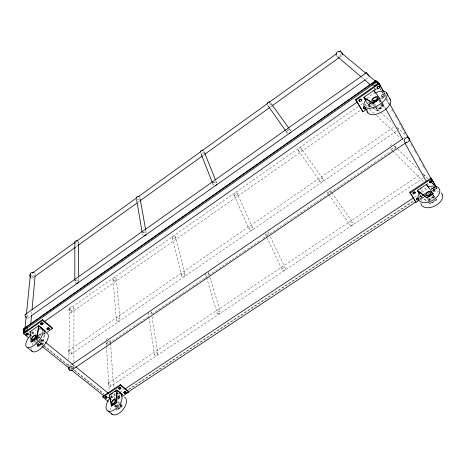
<?xml version="1.0" encoding="UTF-8"?>
<svg xmlns="http://www.w3.org/2000/svg" width="466" height="466" viewBox="0 0 466 466"><rect width="100%" height="100%" fill="white"/><g stroke="black" fill="none" stroke-linecap="round" stroke-linejoin="round"><path stroke-width="0.35" stroke-dasharray="2.33 1.75" d="M73.855 366.323L73.861 364.878M73.867 361.989L73.966 308.527A2.254 1.759 -3 0 0 70.733 306.89A2.254 1.759 -3 0 0 70.459 309.931A2.254 1.759 -3 0 0 73.966 308.527M68.811 366.27L68.852 362.653M68.886 359.758L69.469 308.375M121.649 406.661L116.529 410.028L116.855 410.29L121.976 406.923L121.649 406.661L121.748 402.49M121.976 406.923L122.075 402.752M31.665 314.049L31.863 311.876M37.193 344.089L37.327 346.902L37.723 347.217L43.21 343.401L44.922 333.103M37.327 346.902L42.82 343.081L44.421 333.47M381.235 95.606L381.875 94.511L383.279 94.551L383.792 95.483L383.151 96.579L381.992 96.742L381.235 95.606L381.992 96.742M381.473 95.81L382.114 94.715L383.279 94.551M381.753 96.538L382.906 96.369L383.553 95.274L383.035 94.342M316.647 201.947L396.053 147.903L394.871 145.695M432.873 188.462L433.491 187.536L434.778 187.617L435.197 188.375L434.58 189.301L433.543 189.47L432.873 188.462L433.543 189.47M433.124 188.713L433.741 187.786L434.778 187.617M433.293 189.219L434.329 189.05L434.947 188.124L434.528 187.367M32.381 278.231L33.558 277.381M76.057 246.817L77.239 245.966M138.041 202.244L139.218 201.394M202.966 155.545L204.149 154.695M270.263 107.151L272.033 105.875M339.912 57.056L342.277 55.355M27.931 318.231L30.302 316.554M365.635 79.453L369.194 76.931A2.557 0.396 56.2 0 1 369.078 76.937M28.758 332.631L29.952 331.792M374.699 89.74L376.487 88.482M69.003 309.144L358.342 106.44M360.725 104.774L363.701 102.689M38.55 335.153L42.004 332.736M371.233 102.969L368.315 105.007L368.088 104.792L370.418 103.161M71.339 312.406A2.004 0.833 54.2 0 0 70.174 309.552A2.004 0.833 54.2 0 0 68.991 310.373A2.004 0.833 54.2 0 0 71.339 312.406L360.812 110.069M365.577 106.743L370.342 103.411M38.527 335.503L41.981 333.091M37.21 336.668L41.812 333.452M366.09 101.32L368.35 105.252L371.262 103.213M37.676 337.967L40.606 335.922M43.53 333.877L44.701 333.056M368.257 107.116L372.392 104.227M381.246 98.041L385.382 95.157L385.988 95.67L380.664 99.386M35.853 340.081L39.954 337.215M43.478 334.757L45.237 333.528M369.422 107.238L373.563 104.343M372.346 107.471L377.21 110.529L384.001 105.805L381.427 102.404M373.219 108.316L377.477 110.995L384.264 106.277L381.258 102.304M68.706 350.514L394.498 126.636M71.234 354.043L396.601 131.016M69.714 365.961L71.519 364.732M403.265 138.501L406.27 136.451M105.968 342.586A1.916 0.763 56.2 0 0 107.902 344.025L130.765 328.466M133.171 326.829L149.411 315.773M151.817 314.136L186.709 290.388M189.114 288.751L204.755 278.103M205.36 277.695L243.258 251.902M243.858 251.489L259.498 240.846M263.109 238.388L316.047 202.355M108.374 382.906L420.588 174.336M110.582 386.39A2.08 0.885 57.9 0 0 109.825 383.454A2.08 0.885 57.9 0 0 108.31 383.908A2.08 0.885 57.9 0 0 110.582 386.39L423.204 178.047M420.111 189.516L422.394 187.996M110.18 398.803L115.632 395.191M120.478 391.976L124.113 389.57M414.379 197.258L416.808 195.65M421.654 192.441L428.318 188.025M115.015 398.284L116.832 397.079M117.438 396.677L119.867 395.075M128.354 389.454L414.548 200.089M418.794 197.275L423.041 194.468M423.646 194.066L424.858 193.268M430.922 189.254L434.557 186.849L434.871 187.157L431.836 189.167M115.585 398.354L117.327 397.207M117.904 396.822L120.799 394.906M423.501 195.073L421.078 196.675L420.839 196.425L422.045 195.621M422.65 195.219L424.468 194.019M117.473 397.125L120.508 395.116M129.006 389.5L414.239 200.805M419.097 197.596L422.126 195.586M422.738 195.184L424.555 193.984M117.933 397.183L120.828 395.267M117.642 397.463L120.537 395.552M420.116 195.167L421.048 196.798L422.26 195.994M117.7 398.471L122.523 395.279M419.575 198.918L423.186 196.524M432.232 190.547L436.45 187.757L437.085 188.386L432.862 191.182M117.723 398.937L121.364 396.525M419.563 199.448L423.21 197.042M427.462 194.229L429.279 193.029M432.32 191.019L436.572 188.212M117.764 399.379L121.393 396.98M419.575 199.961L423.804 197.165M428.05 201.999L430.269 203.718L436.473 199.634L435.244 197.904M428.819 202.803L430.485 204.096L436.689 200.019L436.473 199.634M396.053 147.903L394.283 145.759M368.088 104.792L371.734 107.087M368.35 105.252L372.608 107.931M420.839 196.425L427.497 201.568M421.048 196.798L428.266 202.378M34.525 341.217L39.004 344.805M114.496 405.274L116.716 407.051M32.94 341.095L35.096 342.819M35.632 343.25L38.462 345.51M114.03 405.944L115.696 407.272M35.177 340.879L37.449 342.702M38.014 343.157L41.422 345.888M42.82 343.081L43.21 343.401M30.121 334.407L31.816 335.77M36.331 339.405L38.026 340.768M38.591 341.223L43.105 344.857M43.67 345.312L69.073 365.758M71.333 367.575L104.081 393.927M108.03 397.108L109.161 398.016M28.95 333.941L30.645 335.304M36.296 339.848L38.556 341.665M39.121 342.12L43.641 345.755M44.206 346.209L70.197 367.109M70.762 367.563L72.457 368.926M74.717 370.75L104.099 394.376M107.495 397.102L108.625 398.011M36.896 336.021L39.028 337.751M41.695 339.906L42.365 340.454M117.904 401.57L119.552 402.909M32.061 332.508L34.181 334.221M110.675 396.083L113.36 398.255M31.502 332.433L33.622 334.145M110.698 396.444L113.384 398.616M37.932 338.001L39.045 338.904M39.598 339.353L41.824 341.153M117.444 402.24L119.104 403.579M31.933 331.367L35.882 334.565M38.707 336.848L40.967 338.677M41.526 339.137L44.917 341.881M73.139 364.732L75.393 366.561M110.955 395.36L114.904 398.564M361.645 77.321L363.859 79.214M374.361 88.202L375.462 89.146M369.917 102.427L374.175 106.33M374.705 106.819L380.023 111.694M380.559 112.184L392.791 123.403M397.049 127.305L406.096 135.6M364.389 104.18L367.534 107.139M369.637 109.114L374.355 113.553M376.452 115.527L400.585 138.221M394.597 146.027L418.771 169.775M423.402 174.325L428.027 178.868M432.145 182.911L434.201 184.932M392.308 150.489L390.281 148.45A2.382 1.893 -41.9 0 0 392.611 148.543A2.382 1.893 -41.9 0 0 394.096 146.406M392.821 150.996L423.285 181.577M379.714 100.132L381.002 101.838M379.545 100.033L380.833 101.734M289.217 128.639L290.469 130.375M301.263 148.444A1.794 1.538 -37 0 1 299.801 151.089A1.794 1.538 -37 0 1 298.304 148.881A1.794 1.538 -37 0 1 301.263 148.444L323.218 179.142A1.969 1.631 -34.9 0 1 321.569 181.979A1.969 1.631 -34.9 0 1 319.985 179.643A1.969 1.631 -34.9 0 1 323.218 179.142M433.194 195.027L434.83 197.334M433.403 195.405L435.046 197.712M435.454 198.289L436.689 200.019M331.314 192.231L329.643 189.878A1.713 1.398 -34.3 0 1 329.013 191.998A1.713 1.398 -34.3 0 1 326.812 191.806L328.466 194.171M331.734 192.819L353.088 222.83M285.815 130.993L287.073 132.775M298.322 150.501L319.967 181.373M328.88 194.765L349.978 224.909M366.317 101.53L368.315 105.007M419.994 194.794L421.078 196.675M373.977 104.53L374.967 106.271M375.963 108.013L376.417 108.823M427.578 198.702L428.889 201.003A3.233 1.957 -26.9 0 1 430.695 197.794A3.233 1.957 -26.9 0 1 434.557 197.904L432.937 195.009M377.21 110.529L377.477 110.995M430.269 203.718L430.485 204.096M374.472 103.382L375.52 105.229M375.87 105.846L377.268 108.31M428.37 198.277L429.71 200.636M379.807 100.207L380.792 101.967M382.563 105.118L382.108 104.308A3.588 1.73 -30.7 0 1 379.551 107.856A3.588 1.73 -30.7 0 1 375.829 107.576M378.922 100.679L380.314 103.155M380.664 103.778L381.706 105.631M432.139 195.44L433.473 197.805M374.28 88.33L376.056 91.505M380.314 99.118L382.446 102.928M382.802 103.563L385.638 108.642M427.171 182.911L428.947 186.085M380.378 88.889L381.077 90.159M381.433 90.794L384.951 97.155M386.355 99.701L388.819 104.151M391.632 109.242L393.747 113.057M395.151 115.603L397.265 119.418M399.374 123.24L401.838 127.69M402.187 128.325L405.356 134.051M410.989 144.227L413.097 148.042M414.507 150.588L416.616 154.403M419.08 158.859L421.188 162.675M422.598 165.22L424.707 169.036M432.448 183.027L433.502 184.938M384.246 92.513L385.988 95.67M383.99 92.629L385.382 95.157M383.454 92.437L385.551 96.246M386.955 98.786L389.407 103.231M380.32 88.499L381.025 89.775M382.435 92.32L385.248 97.411M385.603 98.046L389.122 104.413M432.407 182.701L433.817 185.247M268.055 232.284L268.993 234.217M270.233 236.798L285.472 268.381A1.806 1.427 -24.8 0 1 283.38 270.548A1.806 1.427 -24.8 0 1 282.536 268.224A1.806 1.427 -24.8 0 1 285.472 268.381M266.511 236.751L264.985 233.518A1.66 1.363 -25.3 0 0 267.187 234.089A1.66 1.363 -25.3 0 0 267.886 231.975M266.82 237.398L282.116 269.721M237.293 193.699A1.736 1.503 -24.5 0 1 235.342 195.883A1.736 1.503 -24.5 0 1 234.41 193.46A1.736 1.503 -24.5 0 1 237.293 193.699L252.7 228.025A1.899 1.584 -23.9 0 1 250.545 230.367A1.899 1.584 -23.9 0 1 249.566 227.804A1.899 1.584 -23.9 0 1 252.7 228.025M234.072 194.998L249.176 229.447M215.729 180.412L216.801 183.074M212.298 182.573L213.084 184.577M208.564 272.826L220.377 311.789M205.553 274.037L206.374 276.827M206.584 277.526L217.098 313.105M175.694 237.241A1.707 1.439 -13.4 0 1 173.335 238.889A1.707 1.439 -13.4 0 1 173.002 236.408A1.707 1.439 -13.4 0 1 175.694 237.241L185.054 274.888A1.864 1.515 -14.2 0 1 182.468 276.658A1.864 1.515 -14.2 0 1 182.136 274.049A1.864 1.515 -14.2 0 1 185.054 274.888M172.327 237.788L181.385 275.511M115.801 404.832L116.197 406.882M116.325 407.564L116.855 410.29M115.481 404.575L116.005 407.301M145.666 229.889L146.173 232.755M151.299 312.232L151.532 313.67M151.986 316.536L157.922 353.84A1.748 1.311 -11.4 0 1 155.528 355.436A1.748 1.311 -11.4 0 1 155.149 353.199A1.748 1.311 -11.4 0 1 157.922 353.84M148.13 312.791L148.677 316.385M148.788 317.107L154.479 354.475M116.314 278.79L120.082 319.449M112.976 279.355L116.442 320.09M110.5 342.696L110.302 339.801A2.138 1.625 -7.2 0 1 109.324 341.496A2.138 1.625 -7.2 0 1 106.964 341.566M110.553 343.419L113.634 387.584M114.036 393.38L114.391 398.447M106.231 342.731L106.411 345.638M106.452 346.36L109.172 390.636M37.245 337.372L37.414 340.891M37.548 343.704L37.723 347.217M78.416 242.384L78.428 243.84M78.719 278.051L78.748 280.957M111.211 399.578A2.394 1.701 -8.6 0 1 111.805 399.409M106.201 339.708A2.138 1.625 -7.2 0 1 107.85 338.59M150.984 311.649A1.608 1.264 -10.6 0 1 150.693 313.449A1.608 1.264 -10.6 0 1 148.45 313.379M208.372 272.534A1.625 1.316 -16.9 0 1 207.976 274.433A1.625 1.316 -16.9 0 1 205.745 274.328M107.034 341.543A1.916 0.763 56.2 0 1 107.902 344.025M422.784 173.41A2.289 0.32 54.7 0 1 423.081 173.719M423.413 174.121A2.289 0.32 54.7 0 1 423.769 174.581M424.112 175.07A2.289 0.32 54.7 0 1 424.887 176.381M435.757 187.6A2.371 0.338 54.5 0 0 436.45 187.757L436.252 187.373A2.703 2.027 -39.3 0 1 435.104 189.918A2.703 2.027 -39.3 0 1 432.384 190.524M433.898 184.862A2.371 0.338 54.5 0 1 433.788 184.577M431.405 189.318A2.703 2.027 -39.3 0 1 432.291 187.006M390.118 145.969A2.382 1.893 -41.9 0 1 392.634 144.617M29.568 333.866A2.714 2.039 -0.5 0 1 29.119 334.279M29.259 331.402A2.714 2.039 -0.5 0 1 29.667 331.833M34.123 272.552A2.394 1.905 2.2 0 1 35.125 274.742M34.863 275.19A2.394 1.905 2.2 0 1 31.572 275.738M76.15 283.101A1.969 1.579 -2.4 0 1 74.828 281.516M76.424 280.054A1.969 1.579 -2.4 0 1 78.562 280.887M77.985 241.301A1.794 1.491 -0.3 0 1 77.962 243.264A1.794 1.491 -0.3 0 1 75.62 243.514M143.615 235.371A1.975 1.678 -9.1 0 1 142.404 233.658M144.6 232.103A1.975 1.678 -9.1 0 1 146.167 233.052M139.812 197.269A1.8 1.579 -7.3 0 1 139.823 198.481M139.264 199.151A1.8 1.579 -7.3 0 1 137.487 199.425M137.08 199.238A1.8 1.579 -7.3 0 1 136.748 198.959M31.269 275.336A2.114 0.903 51.9 0 1 32.632 277.812A2.114 0.903 51.9 0 1 31.036 277.707M288.734 129.67A2.085 1.817 -38.7 0 1 290.755 131.284M287.813 133.369A2.085 1.817 -38.7 0 1 287.033 130.876M270.63 103.033A1.893 1.695 -42.1 0 1 268.964 105.502M268.055 105.392A1.893 1.695 -42.1 0 1 267.368 104.838M214.785 182.049A2.004 1.765 -22.1 0 1 216.911 183.522M213.667 185.293A2.004 1.765 -22.1 0 1 213.003 183.656M203.671 150.739A1.823 1.654 -22.6 0 1 203.968 151.968M203.828 152.399A1.823 1.654 -22.6 0 1 202.361 153.454M26.731 314.958A2.295 1.083 52.9 0 1 28.193 317.294A2.295 1.083 52.9 0 1 27.284 318.261M377.367 89.693A3.058 2.511 -48.4 0 1 374.821 87.992M340.85 54.371A2.668 2.278 -53 0 1 338.467 56.537M337.844 56.537A2.668 2.278 -53 0 1 336.4 55.565M381.951 104.332A3.588 1.73 -30.7 0 1 380.157 107.966A3.588 1.73 -30.7 0 1 376.021 107.914M381.677 104.64A3.588 1.73 -30.7 0 1 382.015 107.104A3.588 1.73 -30.7 0 1 377.734 109.335A3.588 1.73 -30.7 0 1 376.668 107.244M367.534 110.628A13.013 6.262 -30.7 0 1 367.843 109.3M368.926 107.163A13.013 6.262 -30.7 0 1 372.019 103.673M381.666 98.303A13.013 6.262 -30.7 0 1 384.497 97.726M367.062 98.635A13.106 6.198 -31 0 1 374.501 93.305M380.576 105.281A2.592 1.252 -30.7 0 1 381.427 106.918A2.592 1.252 -30.7 0 1 378.06 108.677A2.592 1.252 -30.7 0 1 377.804 106.726M120.857 404.232A2.93 1.625 -52 0 1 119.943 406.993A2.93 1.625 -52 0 1 117.479 408.461M116.599 406.509A2.93 1.625 -52 0 1 118.818 403.731M120.985 404.074A2.924 1.625 -52 0 1 120.49 406.946A2.924 1.625 -52 0 1 117.805 408.723M116.919 406.766A2.924 1.625 -52 0 1 118.568 404.372M110.489 410.016A10.613 5.877 -51.9 0 1 111.823 405.443M117.875 398.436A10.613 5.877 -51.9 0 1 120.939 396.98M110.506 397.451A10.671 5.842 -51.7 0 1 116.081 393.566M120.624 404.039A2.93 1.619 -51.9 0 1 118.335 407.983M116.255 406.935A2.93 1.619 -51.9 0 1 118.585 403.544M120.578 404.966A2.114 1.171 -52 0 1 119.919 406.958A2.114 1.171 -52 0 1 118.143 408.018M40.46 340.471A3.221 1.404 -48.9 0 1 42.243 341.695A3.221 1.404 -48.9 0 1 38.818 345.207A3.221 1.404 -48.9 0 1 38.235 342.755M31.187 349.319A11.685 5.085 -48.8 0 1 31.228 348.085M32.061 345.178A11.685 5.085 -48.8 0 1 33.913 341.799M36.936 338.089A11.685 5.085 -48.8 0 1 41.305 334.571M43.414 333.545A11.685 5.085 -48.8 0 1 44.695 333.19M31.636 333.813A11.755 5.021 -48.7 0 1 36.033 330.272M40.763 339.959A3.221 1.404 -48.8 0 1 41.963 341.462A3.221 1.404 -48.8 0 1 39.103 344.753A3.221 1.404 -48.8 0 1 37.42 343.809M369.928 102.345A2.202 0.297 55.8 0 1 369.515 102.654M397.748 128.214A2.406 0.355 55.4 0 1 398.401 129.781M70.587 367.884A2.243 1.043 56.4 0 1 71.281 369.375M368.379 102.002A2.516 2.074 -46.3 0 1 364.849 104.471M431.761 189.132A2.709 1.608 -26.8 0 1 435.244 187.548A2.709 1.608 -26.8 0 1 436.03 189.697A2.709 1.608 -26.8 0 1 432.541 191.276M433.613 200.945A3.233 1.957 -26.8 0 1 432.914 201.405M428.877 200.794A3.233 1.957 -26.8 0 1 430.852 198.067A3.233 1.957 -26.8 0 1 434.347 197.805M435.069 199.605A3.227 1.957 -26.8 0 1 433.13 201.784A3.227 1.957 -26.8 0 1 430.153 202.285M429.093 201.166A3.227 1.957 -26.8 0 1 431.062 198.446A3.227 1.957 -26.8 0 1 434.557 198.184M421.217 200.753A11.72 7.095 -26.9 0 1 423.46 197.06M428.563 193.209A11.72 7.095 -26.9 0 1 430.217 192.458M433.601 191.491A11.72 7.095 -26.9 0 1 438.727 191.59M420.99 191.421A11.79 7.06 -27.1 0 1 426.751 187.518M429.949 200.473A2.33 1.415 -26.8 0 1 433.485 198.539M217.983 313.793A1.771 1.375 -17.2 0 0 220.47 312.138A1.771 1.375 -17.2 0 0 217.756 311.405A1.771 1.375 -17.2 0 0 217.983 313.793M351.014 225.457A1.87 1.468 -32.9 0 0 353.251 223.179A1.87 1.468 -32.9 0 0 350.339 222.964A1.87 1.468 -32.9 0 0 351.014 225.457M39.994 345.178A3.221 1.404 -48.9 0 0 42.651 340.687A3.221 1.404 -48.9 0 0 38.614 343.087A3.221 1.404 -48.9 0 0 39.994 345.178M40.111 344.566A2.324 1.014 -48.9 0 0 42.027 341.322A2.324 1.014 -48.9 0 0 39.115 343.052A2.324 1.014 -48.9 0 0 40.111 344.566M117.176 320.987A1.847 1.439 -7.6 0 0 120.094 319.822A1.847 1.439 -7.6 0 0 117.514 318.488A1.847 1.439 -7.6 0 0 117.176 320.987M113.652 280.217A1.695 1.369 -6.3 0 0 116.325 279.146A1.695 1.369 -6.3 0 0 113.954 277.841A1.695 1.369 -6.3 0 0 113.652 280.217M68.549 351.492A2.173 0.979 55.7 0 0 71.001 354.154A2.173 0.979 55.7 0 0 70.36 351.195A2.173 0.979 55.7 0 0 68.549 351.492"/><path stroke-width="0.7" d="M74.828 280.083L74.834 242.169M121.923 395.535L121.952 394.143L121.987 394.504L117.164 390.199L116.756 402.717L111.613 406.113L111.281 405.851L109.283 394.958L116.844 389.937L122.273 394.405M116.756 402.717L116.43 402.455L116.844 389.937M45.819 333.12L52.274 328.617L52.314 327.744L42.546 319.6L23.655 332.881L23.562 333.773L28.537 337.745M48.878 329.631L49.245 328.454L48.481 327.819L47.369 328.017L47.019 328.845L47.765 329.829L48.878 329.631L49.245 328.454M49.227 328.804L48.481 327.819M46.996 329.194L47.369 328.017M43 323.753L42.249 322.769L41.124 322.961L40.752 324.15L41.526 324.79L42.651 324.592L43 323.753L42.225 323.113L41.101 323.311L40.752 324.15M42.225 323.113L42.249 322.769M23.562 333.773L42.488 320.468L42.546 319.6M42.651 324.592L43.023 323.41M41.526 324.79L40.775 323.8M41.101 323.311L41.124 322.961M30.972 332.002L30.61 331.332L38.713 325.647L45.266 331.041L45.039 332.415M30.826 323.456L31.537 315.494M32.055 309.709L35.037 276.425M28.17 334.064L27.418 333.085L26.294 333.283L25.927 334.46L26.708 335.089L27.832 334.891L28.17 334.064L27.383 333.435L26.259 333.633L25.927 334.46M27.383 333.435L27.418 333.085M27.832 334.891L28.199 333.714M26.708 335.089L25.956 334.11M26.259 333.633L26.294 333.283M24.989 328.437L26.213 316.268M26.428 314.119L30.453 274.037M24.43 330.301L23.3 329.392L23.347 328.955L375.8 80.618L376.802 82.138M44.654 332.101L44.882 330.726L44.864 331.076L39.097 325.967L36.896 338.304L31.373 342.155L30.972 341.84L30.61 331.332M30.972 341.84L36.494 337.984L38.713 325.647M105.328 396.706L104.99 397.783L105.642 398.302L106.644 398.11L107.005 397.399L106.335 396.514L105.328 396.706L104.99 397.783M106.982 397.038L106.644 398.11M118.795 388.318L119.162 387.596L120.17 387.403L120.811 387.939L120.473 389.017L119.465 389.209L118.795 388.318L119.465 389.209M118.824 388.679L119.162 387.596M120.444 388.656L120.811 387.939M123.973 392.494L124.34 391.778L125.342 391.591L125.977 392.116L125.639 393.188L124.638 393.374L123.973 392.494L124.638 393.374M124.008 392.855L124.34 391.778M125.977 392.116L125.639 393.188M359.001 100.324L359.63 99.229L361.022 99.27L361.564 100.202L360.934 101.297L359.764 101.466L359.001 100.324L359.764 101.466M359.222 100.534L359.851 99.439L361.022 99.27M363.206 107.774L363.835 106.697L363.433 107.99L363.963 108.904L365.123 108.741L363.742 108.689L363.206 107.774L363.433 107.99M377.134 87.48L377.78 86.367L379.19 86.408L379.714 87.352L379.068 88.464L377.897 88.627L377.134 87.48L377.897 88.627M377.373 87.684L378.019 86.571L379.19 86.408M412.975 192.965L413.575 192.039L414.857 192.126L415.299 192.877L414.693 193.804L413.651 193.972L412.975 192.965L413.651 193.972M413.214 193.215L413.814 192.295L414.857 192.126M417.058 200.025L416.383 199.029L416.988 198.114L418.258 198.201L417.227 198.37L416.621 199.285L417.058 200.025L418.089 199.856L418.695 198.947M429.576 181.851L430.194 180.913L431.493 180.994L431.918 181.763L431.3 182.701L430.252 182.864L429.576 181.851L430.252 182.864M429.827 182.101L430.444 181.163L431.493 180.994M32.288 273.105L75.358 242.058M76.535 241.207L136.713 197.823M137.895 196.972L201.021 151.462M202.197 150.611L267.688 103.405M268.865 102.555L336.714 53.642M339.073 51.942L340.25 51.091M34.74 276.536L75.469 247.242M77.828 245.541L136.858 203.089M139.812 200.968L202.378 155.97M204.737 154.269L269.668 107.576M272.622 105.45L339.324 57.481M25.251 314.503L366.328 72.708M30.896 316.134L365.041 79.872M23.3 329.392L376.097 80.863M23.615 330.458L377.087 81.597M366.462 109.3L362.909 111.782L355.494 99.526L378.765 83.164L383.897 91.878M355.494 99.526L356.047 100.056L379.365 83.659M44.241 321.761L357.434 101.862M365.752 100.743L363.818 97.382L373.796 90.375L380.011 98.675L373.179 103.446L364.086 97.848L365.979 100.953M363.818 97.382L372.905 102.974L379.743 98.198L380.011 98.675M72.119 364.319L402.659 138.909M74.129 368.373L405.449 143.015M122.599 396.182L128.645 392.191L128.558 391.289L120.467 384.543L102.829 396.269L102.875 397.183L108.368 401.575M418.969 200.357L415.952 202.355L409.771 192.178L431.073 178.012L436.077 186.557M102.875 397.183L120.543 385.44L120.467 384.543M409.771 192.178L410.365 192.819L431.708 178.629M419.394 193.914L417.367 190.396L426.501 184.332L433.246 193.868L427.007 197.986L417.588 190.775L419.633 194.165M110.768 394.446L112.51 393.287M114.84 391.743L115.999 390.974M125.331 388.766L413.167 198.062M126.228 393.316L127.439 392.512M128.657 391.708L415.922 201.86M111.281 405.851L116.43 402.455M417.367 190.396L426.786 197.601L433.031 193.483L433.246 193.868M124.375 392.139L125.377 391.947L126.006 392.471M105.345 397.067L106.353 396.875L107.005 397.399M119.191 387.957L120.199 387.764L120.84 388.295M47.351 328.367L48.464 328.169M430.002 182.62L431.3 182.701M27.174 347.386L32.608 351.667M107.961 410.989L112.446 414.519M41.992 346.349L69.248 368.204M71.519 370.027L103.889 395.989M36.494 337.984L36.896 338.304M109.283 394.958L109.626 395.582M45.482 342.335L72.574 364.278M75.958 367.022L108.129 393.077M47.019 328.845L47.782 329.479M341.392 52.949L366.311 73.616M367.418 74.531L375.724 81.422M42.488 320.468L52.274 328.617M120.543 385.44L128.645 392.191M379.714 87.352L378.951 86.204M337.879 56.98L361.092 76.849M364.406 79.686L370.487 84.888M374.064 90.847L374.955 92.221M361.564 100.202L360.8 99.066M431.918 181.763L431.236 180.75M426.716 184.717L428.027 186.866M415.299 192.877L414.618 191.87M271.27 103.784L288.804 128.063M268.206 106.027L285.396 130.398M356.047 100.056L362.909 111.782M410.365 192.819L415.952 202.355M364.266 106.516L367.948 112.854M372.905 102.974L373.179 103.446M426.786 197.601L427.007 197.986M373.796 90.375L374.716 92.018M426.501 184.332L427.782 186.616M385.638 108.642L402.676 139.113M405.164 143.557L426.105 181.006M375.8 80.618L376.505 81.888M378.765 83.164L379.807 85.057M380.506 86.321L381.2 87.579M381.899 88.843L383.291 91.371M431.749 179.235L435.78 186.54M389.757 103.866L430.747 178.129M386.658 92.903L390.228 99.404M204.423 152.446L215.455 179.742M201.032 153.821L212.298 182.573M109.982 397.259L110.733 401.348M111.362 404.75L111.613 406.113M140.19 199.099L145.538 229.173M136.62 199.652L142.043 231.946M125.342 391.591L125.377 391.947M120.17 387.403L120.199 387.764M106.335 396.514L106.353 396.875M78.434 244.563L78.707 276.594M434.935 185.433A2.371 0.338 54.5 0 1 435.658 186.417M435.279 186.167A2.703 2.027 -39.3 0 1 435.745 186.452M24.558 332.73A2.714 2.039 -0.5 0 1 27.372 330.755M30.511 274.532A2.394 1.905 2.2 0 1 31.222 272.721A2.394 1.905 2.2 0 1 33.558 272.336M78.754 281.685A1.969 1.579 -2.4 0 1 77.647 283.008M77.164 283.142A1.969 1.579 -2.4 0 1 76.651 283.177M75.166 280.742A1.969 1.579 -2.4 0 1 75.935 280.194M74.863 242.559A1.794 1.491 -0.3 0 1 75.638 241.027A1.794 1.491 -0.3 0 1 77.636 241.039M145.922 234.73A1.975 1.678 -9.1 0 1 144.623 235.435M142.788 232.837A1.975 1.678 -9.1 0 1 143.592 232.266M136.381 198.213A1.8 1.579 -7.3 0 1 139.235 196.64M340.53 51.907A2.33 0.326 56.5 0 1 340.745 51.4A2.33 0.326 56.5 0 1 342.592 54.12M342.766 54.499A2.33 0.326 56.5 0 1 342.86 54.778M30.657 277.334A2.114 0.903 51.9 0 1 29.667 275.389A2.114 0.903 51.9 0 1 30.517 274.847M290.504 132.274A2.085 1.817 -38.7 0 1 289.316 133.334M287.341 130.433A2.085 1.817 -38.7 0 1 288.221 129.81M267.094 103.988A1.893 1.695 -42.1 0 1 270.134 102.304M216.725 184.449A2.004 1.765 -22.1 0 1 215.1 185.596M213.44 182.783A2.004 1.765 -22.1 0 1 214.284 182.189M200.403 152.062A1.823 1.654 -22.6 0 1 202.955 150.227M366.311 72.865A2.557 0.396 56.2 0 1 367.278 73.494A2.557 0.396 56.2 0 1 368.973 76.098M26.451 317.783A2.295 1.083 52.9 0 1 24.983 315.441A2.295 1.083 52.9 0 1 25.904 314.48M377.058 81.748A2.645 0.425 56 0 1 378.899 83.501M379.854 85.138A2.645 0.425 56 0 0 379.598 84.637A3.058 2.511 -48.4 0 1 380.239 85.796M380.023 85.54A2.645 0.425 56 0 1 380.058 85.977M375.212 85.826A3.058 2.511 -48.4 0 1 378.404 84.084M24.022 333.015A2.371 1.153 53.4 0 1 23.912 330.365M374.74 82.377A3.046 1.386 -31.1 0 1 377.81 82.913A3.046 1.386 -31.1 0 1 373.586 85.692M372.509 85.156A3.046 1.386 -31.1 0 1 374.064 82.797M336.172 54.994A2.668 2.278 -53 0 1 337.099 52.233A2.668 2.278 -53 0 1 339.79 51.697M375.101 93.025A13.106 6.198 -31 0 1 386.937 96.305A13.106 6.198 -31 0 1 370.394 108.246A13.106 6.198 -31 0 1 366.567 99.182M389.442 98.6A13.013 6.262 -30.7 0 1 382.499 111.496A13.013 6.262 -30.7 0 1 367.563 111.823M377.751 100.056A3.617 1.707 -31 0 1 375.491 101.635M124.405 397.096A10.613 5.877 -51.9 0 1 122.995 409.62A10.613 5.877 -51.9 0 1 111.281 413.505M116.576 393.409A10.671 5.842 -51.7 0 1 120.869 402.327A10.671 5.842 -51.7 0 1 108.258 411.123A10.671 5.842 -51.7 0 1 110.052 397.958M115.02 403.527A2.942 1.614 -51.7 0 1 114.473 404.034M113.89 404.424A2.942 1.614 -51.7 0 1 113.32 404.651M46.786 333.318A11.685 5.085 -48.8 0 1 43.635 345.807A11.685 5.085 -48.8 0 1 31.618 350.77M38.142 329.235A11.755 5.021 -48.7 0 1 41.119 337.454A11.755 5.021 -48.7 0 1 27.587 347.531A11.755 5.021 -48.7 0 1 30.808 334.699M34.548 339.895A3.245 1.386 -48.7 0 1 32.812 340.728M71.275 370.167A2.243 1.043 56.4 0 1 69.411 369.765A2.243 1.043 56.4 0 1 68.356 367.027M407.569 136.596A2.493 0.379 55.2 0 1 409.445 139.299A2.493 0.379 55.2 0 1 409.264 139.905M407.022 136.095A2.493 0.379 55.2 0 1 407.261 136.282M23.749 330.656A2.714 1.118 -48.3 0 1 26.044 327.924A2.714 1.118 -48.3 0 1 27.605 328.344M27.261 329.351A2.714 1.118 -48.3 0 1 25.461 331.39A2.714 1.118 -48.3 0 1 23.818 331.775M427.87 187.07A11.79 7.06 -27.1 0 1 439.735 192.202A11.79 7.06 -27.1 0 1 424.654 202.582A11.79 7.06 -27.1 0 1 420.082 192.435M441.209 192.86A11.72 7.095 -26.9 0 1 435.122 205.791A11.72 7.095 -26.9 0 1 420.915 203.281M431.108 194.916A3.25 1.946 -27.1 0 1 429.04 196.273M373.429 101.297A3.617 1.707 -31 0 0 378.182 97.499A3.617 1.707 -31 0 0 373.266 98.052A3.617 1.707 -31 0 0 373.429 101.297M373.849 100.644A2.615 1.235 -31 0 0 377.285 97.901A2.615 1.235 -31 0 0 373.738 98.297A2.615 1.235 -31 0 0 373.849 100.644M113.349 403.97A2.947 1.608 -51.7 0 0 115.469 399.612A2.947 1.608 -51.7 0 0 111.63 401.692A2.947 1.608 -51.7 0 0 113.349 403.97M113.384 403.358A2.126 1.165 -51.7 0 0 114.921 400.207A2.126 1.165 -51.7 0 0 112.149 401.704A2.126 1.165 -51.7 0 0 113.384 403.358M33.267 339.784A3.245 1.381 -48.6 0 0 35.969 335.281A3.245 1.381 -48.6 0 0 31.921 337.716A3.245 1.381 -48.6 0 0 33.267 339.784M33.389 339.172A2.342 0.996 -48.6 0 0 35.346 335.922A2.342 0.996 -48.6 0 0 32.422 337.675A2.342 0.996 -48.6 0 0 33.389 339.172M69.9 370.068A2.546 1.864 -5 0 0 73.855 368.495A2.546 1.864 -5 0 0 70.209 366.829A2.546 1.864 -5 0 0 69.9 370.068M406.538 142.625A2.866 2.254 -42.9 0 0 409.119 138.501A2.866 2.254 -42.9 0 0 404.634 139.171A2.866 2.254 -42.9 0 0 406.538 142.625M427.147 195.895A3.256 1.946 -27.2 0 0 431.446 192.528A3.256 1.946 -27.2 0 0 426.687 192.429A3.256 1.946 -27.2 0 0 427.147 195.895M427.497 195.26A2.347 1.404 -27.2 0 0 430.601 192.825A2.347 1.404 -27.2 0 0 427.171 192.755A2.347 1.404 -27.2 0 0 427.497 195.26"/></g></svg>
